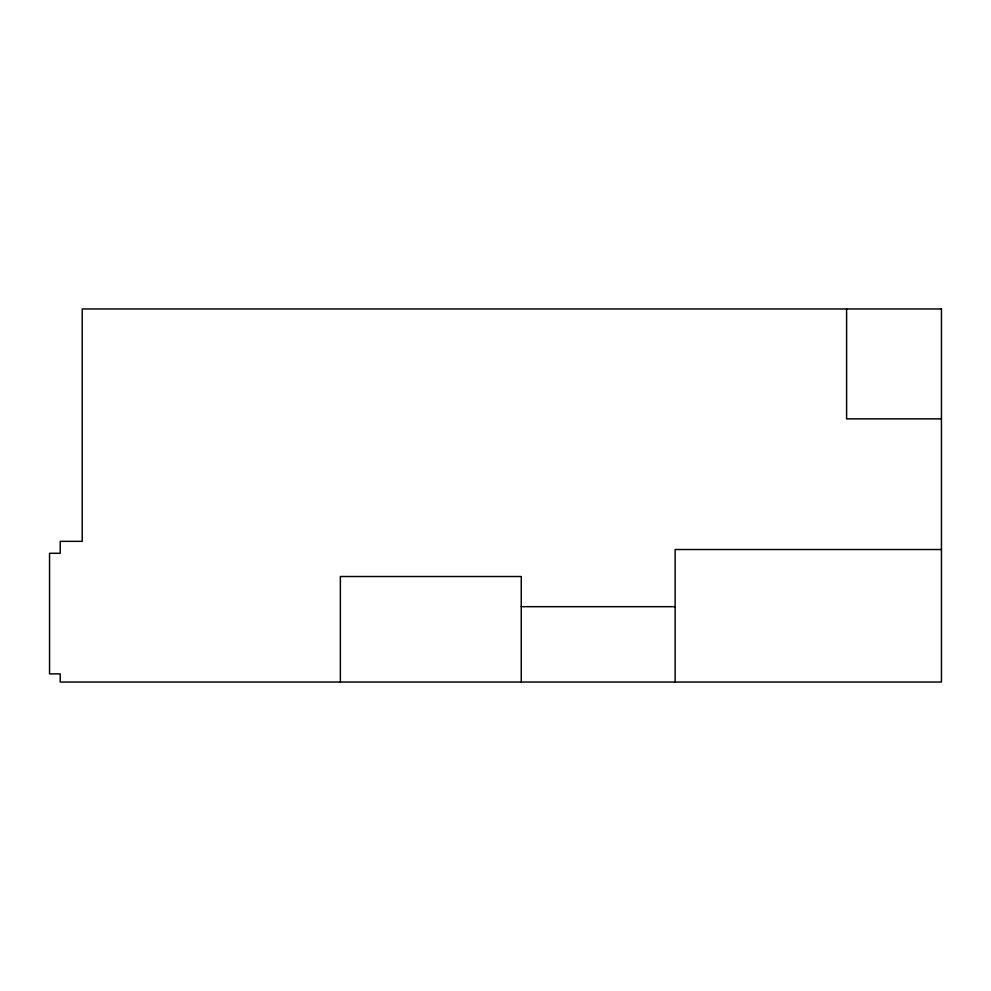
<?xml version="1.0" encoding="UTF-8"?>
<svg xmlns="http://www.w3.org/2000/svg" width="991" height="991" viewBox="0 0 991 991"><rect width="100%" height="100%" fill="white"/><g stroke="black" fill="none" stroke-linecap="round" stroke-linejoin="round"><path stroke-width="1.49" d="M941.45 418.871L846.611 418.871L846.611 308.957M941.45 549.522L675.131 549.522L675.131 682.043M521.254 606.678L675.131 606.678M521.254 682.043L521.254 576.527L340.359 576.527L340.359 682.043M941.45 308.957L82.216 308.957L82.216 541.346L60.228 541.346L60.228 553.288L49.55 553.288L49.55 673.88L60.228 673.88L60.228 682.043L941.45 682.043L941.45 308.957"/></g></svg>
